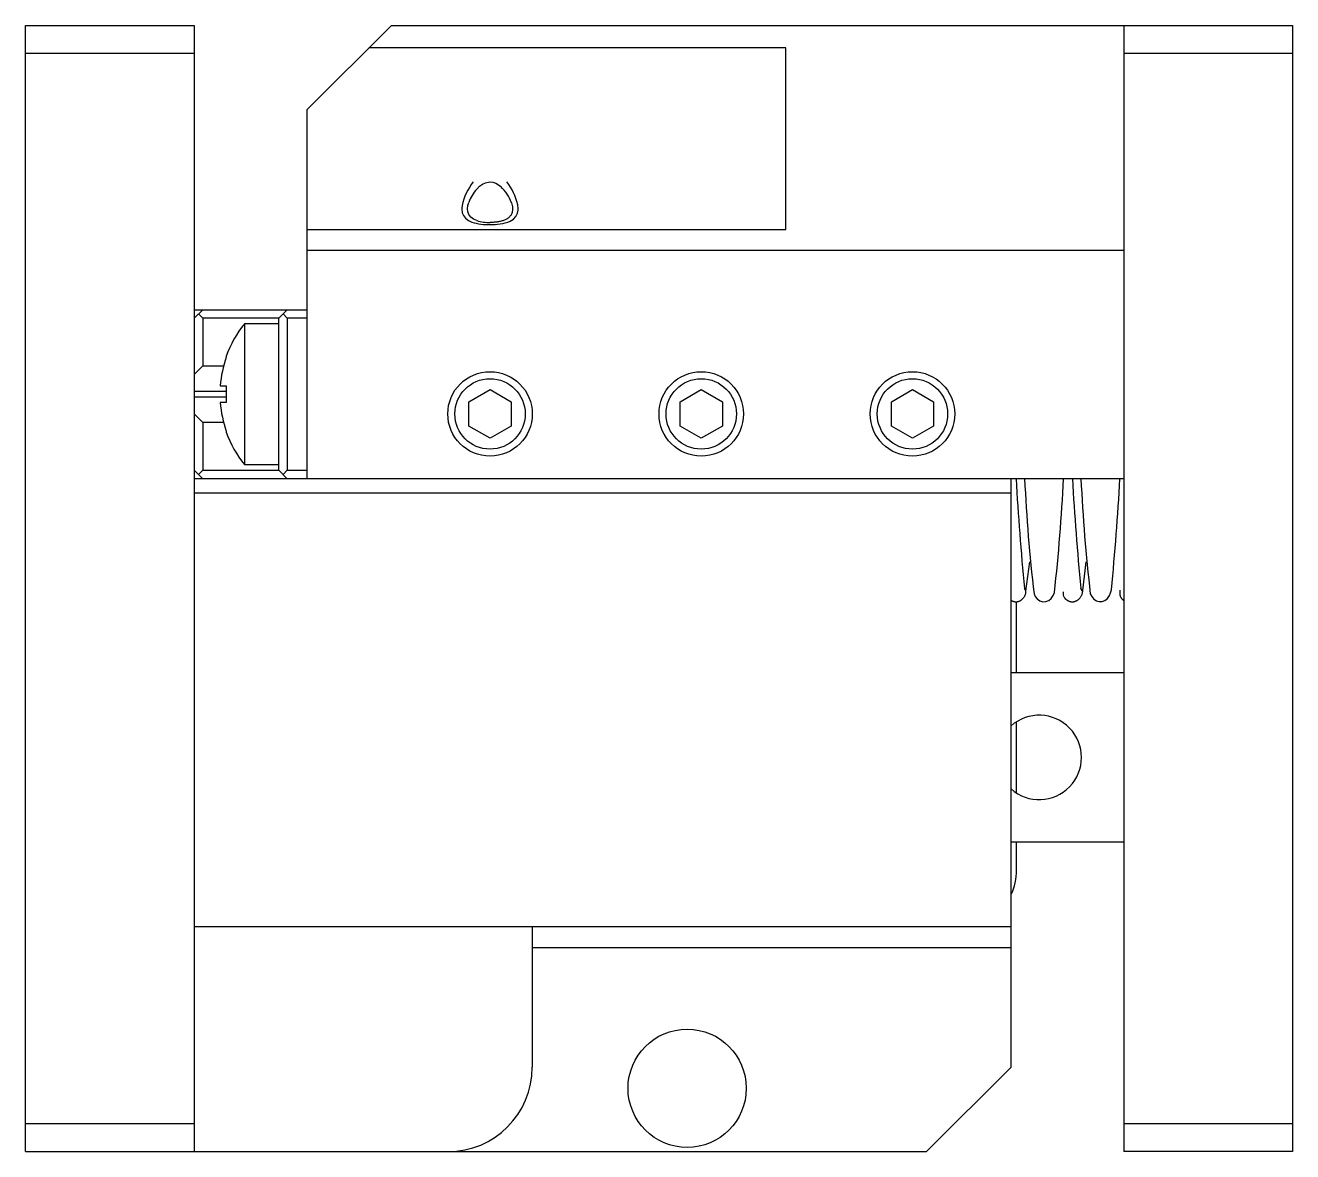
# Model space of a CAD drawing. Extents: x 15 to 384, y 8 to 208.
# Drawn here: x 82.02 to 127.02, y 99.9 to 139.9 of the extents above; entities that cross this region are included whole.
import ezdxf

# ---------------------------------------------------------------- set-up
doc = ezdxf.new("R2010")
doc.units = 0
doc.header["$LTSCALE"] = 10
doc.layers.get('0').update_dxf_attribs({"linetype": 'CONTINUOUS'})

msp = doc.modelspace()

# ---------------------------------------------------------------- linework, layer by layer
at = {"color": 7, "linetype": 'CONTINUOUS'}
for p, q in [((82.022374, 139.901396), (88.022374, 139.901396)), ((82.022374, 99.901396), (82.022374, 139.901396)), ((88.022374, 139.901396), (88.022374, 99.901396)), ((95.022374, 139.901396), (92.022374, 136.901396)), ((95.022374, 139.901396), (127.022374, 139.901396)), ((121.022374, 139.901396), (121.022374, 99.901396)), ((127.022374, 139.901396), (127.022374, 99.901396)), ((109.022374, 139.101396), (94.222374, 139.101396)), ((109.022374, 132.651396), (109.022374, 139.101396)), ((88.022374, 138.901396), (82.022374, 138.901396)), ((127.022374, 138.901396), (121.022374, 138.901396)), ((92.022374, 136.901396), (92.022374, 123.801396)), ((98.048745, 134.084715), (98.153906, 134.185474)), ((98.153906, 134.185474), (98.257816, 134.259913)), ((98.257816, 134.259913), (98.35936, 134.309104)), ((98.35936, 134.309104), (98.47259, 134.336516)), ((98.47259, 134.336516), (98.519148, 134.339334)), ((98.519148, 134.339334), (98.624445, 134.327467)), ((98.624445, 134.327467), (98.726064, 134.292176)), ((98.726064, 134.292176), (98.820777, 134.238381)), ((98.820777, 134.238381), (98.905056, 134.173375)), ((97.522534, 133.393934), (97.522379, 133.379566)), ((97.522379, 133.379566), (97.538242, 133.24551)), ((97.531831, 133.497502), (97.522534, 133.393934)), ((97.538242, 133.24551), (97.577178, 133.146036)), ((97.722374, 133.379546), (97.734461, 133.498732)), ((97.730078, 133.293552), (97.722374, 133.379546)), ((97.7706, 133.179858), (97.730078, 133.293552)), ((97.734461, 133.498732), (97.76582, 133.615319)), ((99.293897, 133.221361), (99.283648, 133.198133)), ((99.28498, 133.596947), (99.317378, 133.454755)), ((99.304757, 133.252507), (99.293897, 133.221361)), ((99.312941, 133.284694), (99.304757, 133.252507)), ((99.318531, 133.317801), (99.312941, 133.284694)), ((99.317378, 133.454755), (99.322374, 133.379528)), ((99.321578, 133.350954), (99.318531, 133.317801)), ((99.322374, 133.379528), (99.321578, 133.350954)), ((99.442794, 133.106921), (99.501846, 133.2283)), ((99.501846, 133.2283), (99.52113, 133.340405)), ((99.522369, 133.379504), (99.507128, 133.531527)), ((99.52113, 133.340405), (99.522369, 133.379504)), ((97.577178, 133.146036), (97.652331, 133.048827)), ((97.652331, 133.048827), (97.757566, 132.971174)), ((97.757566, 132.971174), (97.880342, 132.915606)), ((97.839011, 133.092127), (97.7706, 133.179858)), ((97.936279, 133.02112), (97.839011, 133.092127)), ((98.056614, 132.968186), (97.936279, 133.02112)), ((98.545621, 132.901537), (98.522374, 132.901396)), ((98.568844, 132.901959), (98.545621, 132.901537)), ((98.601699, 132.903042), (98.568844, 132.901959)), ((98.634428, 132.904695), (98.601699, 132.903042)), ((98.666934, 132.906918), (98.634428, 132.904695)), ((98.699122, 132.90971), (98.666934, 132.906918)), ((98.729998, 132.912966), (98.699122, 132.90971)), ((98.760518, 132.916767), (98.729998, 132.912966)), ((98.790597, 132.921113), (98.760518, 132.916767)), ((98.820154, 132.926), (98.790597, 132.921113)), ((98.853471, 132.932303), (98.820154, 132.926)), ((98.886027, 132.939343), (98.853471, 132.932303)), ((98.917715, 132.947113), (98.886027, 132.939343)), ((98.948427, 132.955606), (98.917715, 132.947113)), ((98.977115, 132.964503), (98.948427, 132.955606)), ((99.004846, 132.974091), (98.977115, 132.964503)), ((99.031547, 132.984357), (99.004846, 132.974091)), ((99.057145, 132.995288), (99.031547, 132.984357)), ((99.081055, 133.006612), (99.057145, 132.995288)), ((99.103901, 133.018587), (99.081055, 133.006612)), ((99.125643, 133.031191), (99.103901, 133.018587)), ((99.146242, 133.044403), (99.125643, 133.031191)), ((99.165657, 133.058205), (99.146242, 133.044403)), ((99.187441, 133.075584), (99.165657, 133.058205)), ((99.207553, 133.093818), (99.187441, 133.075584)), ((99.225975, 133.112858), (99.207553, 133.093818)), ((99.242687, 133.132657), (99.225975, 133.112858)), ((99.241463, 132.947435), (99.350353, 133.012715)), ((99.25806, 133.153725), (99.242687, 133.132657)), ((99.271708, 133.175569), (99.25806, 133.153725)), ((99.283648, 133.198133), (99.271708, 133.175569)), ((99.350353, 133.012715), (99.442794, 133.106921)), ((92.022374, 132.651396), (109.022374, 132.651396)), ((121.022374, 131.901396), (92.022374, 131.901396)), ((88.022374, 129.801396), (92.022374, 129.801396)), ((88.322374, 129.801396), (88.022374, 129.501396)), ((88.322374, 129.501396), (88.172374, 129.651396)), ((91.322374, 129.801396), (91.022374, 129.501396)), ((91.322374, 129.501396), (91.172374, 129.651396)), ((91.022374, 129.501396), (88.322374, 129.501396)), ((88.322374, 129.501396), (88.322374, 127.803998)), ((91.022374, 129.301396), (89.799875, 129.301396)), ((89.799875, 129.301396), (89.799875, 124.301396)), ((91.022374, 124.101396), (91.022374, 129.501396)), ((91.322374, 129.501396), (91.322374, 124.101396)), ((92.022374, 129.501396), (91.322374, 129.501396)), ((88.022374, 127.503998), (88.322374, 127.803998)), ((88.322374, 127.803998), (89.061702, 127.803998)), ((89.157072, 128.151396), (89.157072, 128.11764)), ((89.157072, 126.901396), (88.022374, 126.901396)), ((88.944937, 127.101396), (89.157072, 127.101396)), ((89.157072, 127.101396), (89.157072, 126.501396)), ((97.772374, 126.534409), (98.522374, 126.967421)), ((98.522374, 126.967421), (99.272374, 126.534409)), ((105.272374, 126.534409), (106.022374, 126.967421)), ((106.022374, 126.967421), (106.772374, 126.534409)), ((112.772374, 126.534409), (113.522374, 126.967421)), ((113.522374, 126.967421), (114.272374, 126.534409)), ((89.157072, 126.701396), (88.022374, 126.701396)), ((89.157072, 126.501396), (88.944937, 126.501396)), ((97.772374, 125.668383), (97.772374, 126.534409)), ((99.272374, 126.534409), (99.272374, 125.668383)), ((105.272374, 125.668383), (105.272374, 126.534409)), ((106.772374, 126.534409), (106.772374, 125.668383)), ((112.772374, 125.668383), (112.772374, 126.534409)), ((114.272374, 126.534409), (114.272374, 125.668383)), ((88.322374, 125.798794), (88.022374, 126.098794)), ((88.322374, 125.798794), (88.322374, 124.101396)), ((89.061702, 125.798794), (88.322374, 125.798794)), ((98.522374, 125.23537), (97.772374, 125.668383)), ((99.272374, 125.668383), (98.522374, 125.23537)), ((106.022374, 125.23537), (105.272374, 125.668383)), ((106.772374, 125.668383), (106.022374, 125.23537)), ((113.522374, 125.23537), (112.772374, 125.668383)), ((114.272374, 125.668383), (113.522374, 125.23537)), ((89.157072, 125.485151), (89.157072, 125.451396)), ((89.799875, 124.301396), (91.022374, 124.301396)), ((88.022374, 124.101396), (88.322374, 123.801396)), ((121.022374, 123.801396), (88.022374, 123.801396)), ((88.172374, 123.951396), (88.322374, 124.101396)), ((88.322374, 124.101396), (91.022374, 124.101396)), ((91.022374, 124.101396), (91.322374, 123.801396)), ((91.172374, 123.951396), (91.322374, 124.101396)), ((91.322374, 124.101396), (92.022374, 124.101396)), ((117.022374, 102.901396), (117.022374, 123.801396)), ((88.022374, 123.301396), (117.022374, 123.301396)), ((117.550589, 119.806477), (117.695863, 120.853745)), ((119.567603, 119.828377), (119.695794, 120.853893)), ((117.546291, 119.805211), (117.501809, 119.903315)), ((117.534497, 119.689454), (117.539396, 119.705253)), ((117.539396, 119.705253), (117.542997, 119.719081)), ((117.542997, 119.719081), (117.546004, 119.733155)), ((117.546004, 119.733155), (117.548375, 119.747456)), ((117.548375, 119.747456), (117.550065, 119.761961)), ((117.550065, 119.761961), (117.551029, 119.77665)), ((117.55122, 119.791497), (117.550589, 119.806477)), ((117.551029, 119.77665), (117.55122, 119.791497)), ((117.839379, 119.711595), (117.884961, 119.617711)), ((118.519064, 119.648324), (118.564064, 119.759694)), ((118.870948, 119.781516), (118.869734, 119.74615)), ((118.869734, 119.74615), (118.870987, 119.714495)), ((118.870987, 119.714495), (118.874318, 119.686269)), ((119.547052, 119.805492), (119.500369, 119.912606)), ((119.545109, 119.696919), (119.551055, 119.714312)), ((119.551055, 119.714312), (119.556234, 119.732221)), ((119.556234, 119.732221), (119.559905, 119.747519)), ((119.559905, 119.747519), (119.562937, 119.763137)), ((119.562937, 119.763137), (119.565279, 119.779056)), ((119.565279, 119.779056), (119.566875, 119.795252)), ((119.566875, 119.795252), (119.567669, 119.811702)), ((119.567669, 119.811702), (119.567603, 119.828377)), ((119.838294, 119.717157), (119.890901, 119.611649)), ((120.517188, 119.6531), (120.556792, 119.751618)), ((120.556792, 119.751618), (120.585547, 119.854466)), ((120.884742, 119.789385), (120.884168, 119.746296)), ((120.884168, 119.746296), (120.886045, 119.708218)), ((120.887961, 119.838044), (120.884742, 119.789385)), ((120.886045, 119.708218), (120.890185, 119.674601)), ((117.022375, 119.484389), (117.031893, 119.478569)), ((117.031893, 119.478569), (117.041502, 119.473069)), ((117.041502, 119.473069), (117.05097, 119.468007)), ((117.05097, 119.468007), (117.058737, 119.464108)), ((117.058737, 119.464108), (117.066383, 119.460488)), ((117.066383, 119.460488), (117.073898, 119.457137)), ((117.073898, 119.457137), (117.081273, 119.454042)), ((117.081273, 119.454042), (117.0885, 119.451192)), ((117.0885, 119.451192), (117.095573, 119.448577)), ((117.095573, 119.448577), (117.100772, 119.446762)), ((117.100772, 119.446762), (117.105879, 119.445067)), ((117.105879, 119.445067), (117.11089, 119.443489)), ((117.11089, 119.443489), (117.115804, 119.442022)), ((117.115804, 119.442022), (117.120618, 119.440661)), ((117.120618, 119.440661), (117.125332, 119.439402)), ((117.125332, 119.439402), (117.129943, 119.438241)), ((117.129943, 119.438241), (117.134449, 119.437174)), ((117.134449, 119.437174), (117.14597, 119.434744)), ((117.14597, 119.434744), (117.157838, 119.432696)), ((117.157838, 119.432696), (117.170651, 119.431005)), ((117.170651, 119.431005), (117.179789, 119.430134)), ((117.179789, 119.430134), (117.189345, 119.429528)), ((117.189345, 119.429528), (117.199312, 119.42923)), ((117.199312, 119.42923), (117.209684, 119.429293)), ((117.209684, 119.429293), (117.22045, 119.429769)), ((117.22045, 119.429769), (117.231395, 119.430693)), ((117.222374, 116.901396), (117.222374, 119.429931)), ((117.231395, 119.430693), (117.242696, 119.432114)), ((117.242696, 119.432114), (117.254337, 119.434071)), ((117.254337, 119.434071), (117.266303, 119.436602)), ((117.266303, 119.436602), (117.2788, 119.439808)), ((117.2788, 119.439808), (117.29159, 119.443686)), ((117.29159, 119.443686), (117.304646, 119.448272)), ((117.304646, 119.448272), (117.31794, 119.453601)), ((117.31794, 119.453601), (117.331437, 119.459707)), ((117.331437, 119.459707), (117.344856, 119.466488)), ((117.344856, 119.466488), (117.358397, 119.474075)), ((117.358397, 119.474075), (117.372018, 119.482491)), ((117.372018, 119.482491), (117.38567, 119.491757)), ((117.38567, 119.491757), (117.398067, 119.500934)), ((117.398067, 119.500934), (117.410405, 119.510838)), ((117.410405, 119.510838), (117.422639, 119.52148)), ((117.422639, 119.52148), (117.434721, 119.532863)), ((117.434721, 119.532863), (117.446597, 119.544991)), ((117.446597, 119.544991), (117.458211, 119.557863)), ((117.458211, 119.557863), (117.469502, 119.571475)), ((117.469502, 119.571475), (117.480404, 119.58582)), ((117.480404, 119.58582), (117.490848, 119.600885)), ((117.490848, 119.600885), (117.500761, 119.616657)), ((117.500761, 119.616657), (117.508558, 119.630325)), ((117.508558, 119.630325), (117.515882, 119.644456)), ((117.515882, 119.644456), (117.522683, 119.659033)), ((117.522683, 119.659033), (117.528907, 119.67404)), ((117.528907, 119.67404), (117.534497, 119.689454)), ((117.884961, 119.617711), (117.956002, 119.533878)), ((117.956002, 119.533878), (118.050451, 119.46799)), ((118.050451, 119.46799), (118.151726, 119.433637)), ((118.151726, 119.433637), (118.260731, 119.435224)), ((118.260731, 119.435224), (118.363153, 119.476299)), ((118.363153, 119.476299), (118.447736, 119.544987)), ((118.447736, 119.544987), (118.519064, 119.648324)), ((118.874318, 119.686269), (118.879379, 119.661173)), ((118.879379, 119.661173), (118.884364, 119.643454)), ((118.884364, 119.643454), (118.890088, 119.627335)), ((118.890088, 119.627335), (118.896424, 119.612668)), ((118.896424, 119.612668), (118.90326, 119.599314)), ((118.90326, 119.599314), (118.909375, 119.588911)), ((118.909375, 119.588911), (118.915718, 119.579275)), ((118.915718, 119.579275), (118.922236, 119.570333)), ((118.922236, 119.570333), (118.925356, 119.566337)), ((118.925356, 119.566337), (118.928499, 119.562473)), ((118.928499, 119.562473), (118.931661, 119.558734)), ((118.931661, 119.558734), (118.934837, 119.555114)), ((118.934837, 119.555114), (118.938024, 119.551607)), ((118.938024, 119.551607), (118.940292, 119.549181)), ((118.940292, 119.549181), (118.942561, 119.546807)), ((118.942561, 119.546807), (118.944831, 119.544484)), ((118.944831, 119.544484), (118.9471, 119.542209)), ((118.9471, 119.542209), (118.948612, 119.540718)), ((118.948612, 119.540718), (118.950122, 119.539248)), ((118.950122, 119.539248), (118.951631, 119.537798)), ((118.951631, 119.537798), (118.953138, 119.536367)), ((118.953138, 119.536367), (118.954643, 119.534955)), ((118.954643, 119.534955), (118.956145, 119.533562)), ((118.956145, 119.533562), (118.957405, 119.532406)), ((118.957405, 119.532406), (118.958662, 119.531263)), ((118.958662, 119.531263), (118.959917, 119.530131)), ((118.959917, 119.530131), (118.961169, 119.529013)), ((118.961169, 119.529013), (118.962151, 119.528142)), ((118.962151, 119.528142), (118.963131, 119.527279)), ((118.963131, 119.527279), (118.96411, 119.526423)), ((118.96411, 119.526423), (118.965086, 119.525575)), ((118.965086, 119.525575), (118.965972, 119.524809)), ((118.965972, 119.524809), (118.966856, 119.52405)), ((118.966856, 119.52405), (118.967738, 119.523296)), ((118.967738, 119.523296), (118.968619, 119.522548)), ((118.968619, 119.522548), (118.969497, 119.521806)), ((118.969497, 119.521806), (118.970373, 119.521069)), ((118.970373, 119.521069), (118.971248, 119.520339)), ((118.971248, 119.520339), (118.97212, 119.519613)), ((118.97212, 119.519613), (118.97299, 119.518893)), ((118.97299, 119.518893), (118.973859, 119.518179)), ((118.973859, 119.518179), (118.976277, 119.516208)), ((118.976277, 119.516208), (118.978677, 119.51428)), ((118.978677, 119.51428), (118.981069, 119.512384)), ((118.981069, 119.512384), (118.983596, 119.510411)), ((118.983596, 119.510411), (118.986298, 119.508333)), ((118.986298, 119.508333), (118.98918, 119.506155)), ((118.98918, 119.506155), (118.992242, 119.503881)), ((118.992242, 119.503881), (118.995488, 119.501515)), ((118.995488, 119.501515), (119.006917, 119.493547)), ((119.006917, 119.493547), (119.020273, 119.484912)), ((119.020273, 119.484912), (119.030017, 119.479052)), ((119.030017, 119.479052), (119.040631, 119.473074)), ((119.040631, 119.473074), (119.052135, 119.467055)), ((119.052135, 119.467055), (119.064544, 119.461085)), ((119.064544, 119.461085), (119.077871, 119.455259)), ((119.077871, 119.455259), (119.092126, 119.449687)), ((119.092126, 119.449687), (119.10731, 119.444486)), ((119.10731, 119.444486), (119.121357, 119.440345)), ((119.121357, 119.440345), (119.136105, 119.436685)), ((119.136105, 119.436685), (119.151543, 119.433612)), ((119.151543, 119.433612), (119.167652, 119.43124)), ((119.167652, 119.43124), (119.180105, 119.429997)), ((119.180105, 119.429997), (119.192906, 119.429268)), ((119.192906, 119.429268), (119.206072, 119.429109)), ((119.206072, 119.429109), (119.211842, 119.429233)), ((119.211842, 119.429233), (119.218297, 119.429514)), ((119.218297, 119.429514), (119.225434, 119.430002)), ((119.225434, 119.430002), (119.233245, 119.430751)), ((119.233245, 119.430751), (119.241724, 119.431819)), ((119.241724, 119.431819), (119.250859, 119.433264)), ((119.250859, 119.433264), (119.260378, 119.435093)), ((119.260378, 119.435093), (119.270493, 119.437397)), ((119.270493, 119.437397), (119.281189, 119.440239)), ((119.281189, 119.440239), (119.292445, 119.443679)), ((119.292445, 119.443679), (119.304237, 119.447781)), ((119.304237, 119.447781), (119.316535, 119.452608)), ((119.316535, 119.452608), (119.329308, 119.458223)), ((119.329308, 119.458223), (119.342516, 119.464686)), ((119.342516, 119.464686), (119.356116, 119.472059)), ((119.356116, 119.472059), (119.370057, 119.480399)), ((119.370057, 119.480399), (119.384282, 119.489761)), ((119.384282, 119.489761), (119.398727, 119.500197)), ((119.398727, 119.500197), (119.413318, 119.511752)), ((119.413318, 119.511752), (119.427975, 119.52447)), ((119.427975, 119.52447), (119.440782, 119.536579)), ((119.440782, 119.536579), (119.453503, 119.549624)), ((119.453503, 119.549624), (119.466064, 119.563622)), ((119.466064, 119.563622), (119.478386, 119.578583)), ((119.478386, 119.578583), (119.490381, 119.594511)), ((119.490381, 119.594511), (119.501956, 119.611407)), ((119.501956, 119.611407), (119.513007, 119.629263)), ((119.513007, 119.629263), (119.523425, 119.648067)), ((119.523425, 119.648067), (119.531223, 119.663778)), ((119.531223, 119.663778), (119.538474, 119.680068)), ((119.538474, 119.680068), (119.545109, 119.696919)), ((119.890901, 119.611649), (119.966942, 119.524728)), ((119.966942, 119.524728), (120.054052, 119.466061)), ((120.054052, 119.466061), (120.150055, 119.433829)), ((120.150055, 119.433829), (120.257964, 119.434545)), ((120.257964, 119.434545), (120.354407, 119.471037)), ((120.354407, 119.471037), (120.444203, 119.54226)), ((120.444203, 119.54226), (120.517188, 119.6531)), ((120.890185, 119.674601), (120.896411, 119.644913)), ((120.896411, 119.644913), (120.901921, 119.626199)), ((120.901921, 119.626199), (120.908315, 119.608997)), ((120.908315, 119.608997), (120.915541, 119.593152)), ((120.915541, 119.593152), (120.923547, 119.578518)), ((120.923547, 119.578518), (120.928956, 119.569877)), ((120.928956, 119.569877), (120.934643, 119.561629)), ((120.934643, 119.561629), (120.940595, 119.553744)), ((120.940595, 119.553744), (120.946801, 119.546195)), ((120.946801, 119.546195), (120.95325, 119.538956)), ((120.95325, 119.538956), (120.957019, 119.534972)), ((120.957019, 119.534972), (120.96086, 119.531076)), ((120.96086, 119.531076), (120.964773, 119.527266)), ((120.964773, 119.527266), (120.968756, 119.523537)), ((120.968756, 119.523537), (120.972806, 119.519886)), ((120.972806, 119.519886), (120.975739, 119.517325)), ((120.975739, 119.517325), (120.978705, 119.514801)), ((120.978705, 119.514801), (120.981703, 119.512313)), ((120.981703, 119.512313), (120.984733, 119.509861)), ((120.984733, 119.509861), (120.987794, 119.507443)), ((120.987794, 119.507443), (120.990885, 119.50506)), ((120.990885, 119.50506), (120.994007, 119.50271)), ((120.994007, 119.50271), (120.996209, 119.501084)), ((120.996209, 119.501084), (120.998425, 119.499474)), ((120.998425, 119.499474), (121.000655, 119.49788)), ((121.000655, 119.49788), (121.002899, 119.496302)), ((121.002899, 119.496302), (121.005156, 119.494739)), ((121.005156, 119.494739), (121.007426, 119.493191)), ((121.007426, 119.493191), (121.00971, 119.491658)), ((121.00971, 119.491658), (121.012006, 119.49014)), ((121.012006, 119.49014), (121.014315, 119.488638)), ((121.014315, 119.488638), (121.016637, 119.48715)), ((121.016637, 119.48715), (121.018971, 119.485678)), ((121.018971, 119.485678), (121.021317, 119.48422)), ((121.021317, 119.48422), (121.022372, 119.483571)), ((121.022374, 116.901396), (117.022374, 116.901396)), ((117.222374, 112.633097), (117.222374, 115.169852)), ((117.022374, 110.901396), (121.022374, 110.901396)), ((117.222374, 109.901396), (117.222374, 110.901396)), ((88.022374, 107.901396), (117.022374, 107.901396)), ((100.022374, 107.901396), (100.022374, 102.901396)), ((100.022374, 107.151396), (117.022374, 107.151396)), ((114.022374, 99.901396), (117.022374, 102.901396)), ((82.022374, 100.901396), (88.022374, 100.901396)), ((121.022374, 100.901396), (127.022374, 100.901396)), ((82.022374, 99.901396), (114.022374, 99.901396)), ((127.022374, 99.901396), (121.022374, 99.901396))]:
    msp.add_line(p, q, dxfattribs=at)
at = {"color": 3, "linetype": 'CONTINUOUS'}
for centre in [(98.522374, 126.101396), (106.022374, 126.101396), (113.522374, 126.101396)]:
    msp.add_circle(centre, 1.5, dxfattribs=at)
at = {"color": 7, "linetype": 'CONTINUOUS'}
for centre, radius in [((98.522374, 126.101396), 1.25), ((106.022374, 126.101396), 1.25), ((113.522374, 126.101396), 1.25), ((105.522374, 102.151396), 2.1)]:
    msp.add_circle(centre, radius, dxfattribs=at)
for centre, radius, start, end in [((99.565494, 133.065553), 2.07903, 142.2160189, 168.0086184), ((97.989725, 133.156662), 1.368041, 18.7740111, 48.0037846), ((97.384471, 133.016049), 2.184351, 13.6497913, 37.2869915), ((99.074706, 133.146361), 1.390361, 137.5536583, 160.2880147), ((98.460941, 134.7291), 1.904168, 252.2472746, 271.6231025), ((98.49839, 134.391524), 1.490321, 252.7567067, 270.9221267), ((98.587525, 134.621248), 1.797021, 267.6830447, 291.3399723), ((92.922374, 126.801396), 4, 141.317813, 160.275366), ((92.922374, 126.801396), 3.988734, 160.731797, 175.686606), ((92.922374, 126.801396), 3.988734, 184.313394, 199.268203), ((92.922374, 126.801396), 4, 199.724634, 218.682187), ((197.185075, 127.935619), 80.087083, 182.95863737, 185.75613674), ((176.916633, 126.608892), 59.478523, 182.70522839, 186.65916158), ((49.709882, 127.342431), 69.270458, 353.71548568, 357.07002858), ((210.692475, 128.837358), 91.627787, 183.1504955, 185.58959933), ((178.619759, 126.579173), 59.180638, 182.68984669, 186.65844322), ((28.989205, 128.899571), 92.041859, 354.36034745, 356.8248877), ((118.022374, 113.901396), 1.5, 228.176939, 131.820927), ((115.222374, 109.901396), 2, 334.158067, 0), ((97.022374, 102.901396), 3, 270, 0)]:
    msp.add_arc(centre, radius, start, end, dxfattribs=at)

doc.saveas('drawing.dxf')
